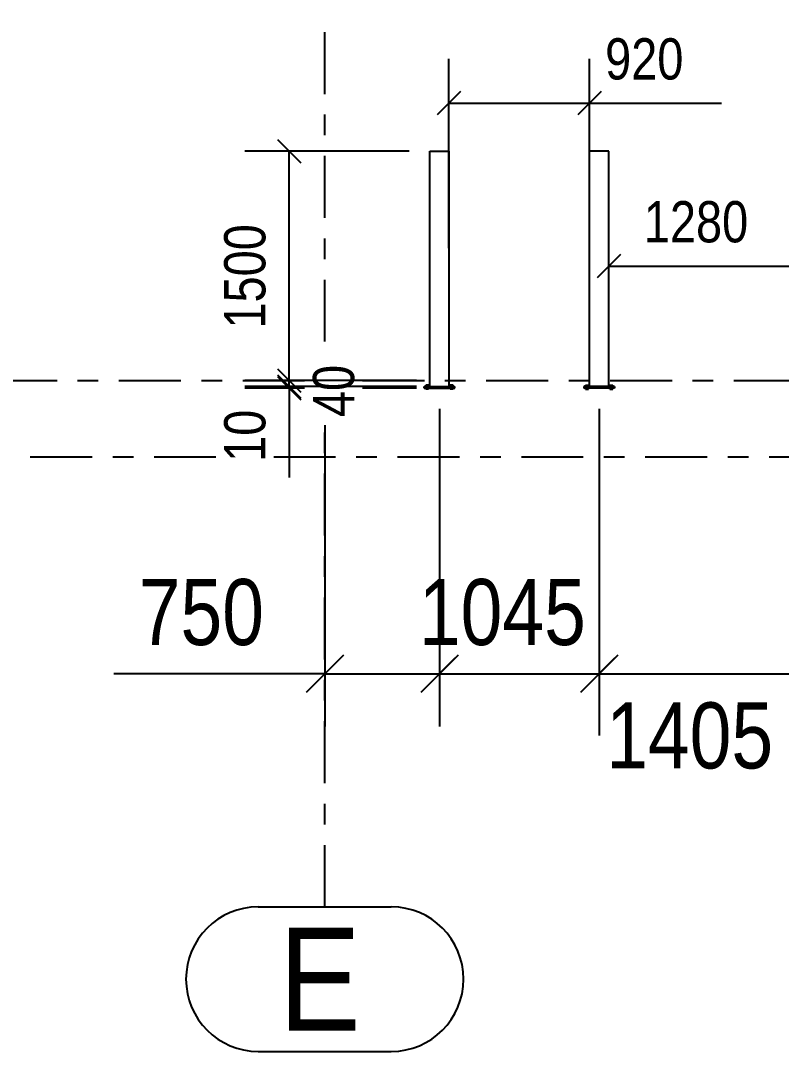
# Model space of a CAD drawing. Header units: millimetres. Extents: x 914 to 1731, y -85 to 465.
# Drawn here: x 1451.2 to 1488.06, y 336.39 to 386.35 of the extents above; entities that cross this region are included whole.
import ezdxf

# ---------------------------------------------------------------- set-up
doc = ezdxf.new("R2010")
doc.units = ezdxf.units.MM
doc.linetypes.add('XKITLINE00', pattern=[0])
doc.linetypes.add('XKITLINE03', pattern=[6, 3, -1, 1, -1])
for name, color, linetype, lineweight in [('Bolt', 1, 'Continuous', 0), ('S033M_GRID-STRUCT', 1, 'Continuous', 0), ('S060M_DIMENSION', 6, 'Continuous', 0), ('S281M_STEEL-COL', 3, 'Continuous', 0)]:
    doc.layers.add(name, color=color, linetype=linetype, lineweight=lineweight)
doc.styles.add('ARIAL_', font='arial.ttf')
doc.styles.add('COMIC_SANS_MS', font='comic.ttf')

msp = doc.modelspace()

# ---------------------------------------------------------------- linework, layer by layer
at = {"layer": 'Bolt', "linetype": 'XKITLINE00', "lineweight": 25}
for p, q in [((1470.83, 368.614), (1470.83, 368.673)), ((1470.97, 368.673), (1470.83, 368.673)), ((1470.83, 368.614), (1470.83, 368.673)), ((1470.97, 368.673), (1470.83, 368.673)), ((1470.83, 368.614), (1470.83, 368.673)), ((1470.97, 368.673), (1470.83, 368.673)), ((1470.83, 368.614), (1470.83, 368.673)), ((1470.97, 368.673), (1470.83, 368.673)), ((1470.83, 368.614), (1470.83, 368.673)), ((1470.97, 368.673), (1470.83, 368.673)), ((1470.83, 368.614), (1470.83, 368.673)), ((1470.97, 368.673), (1470.83, 368.673)), ((1470.83, 368.614), (1470.83, 368.673)), ((1470.97, 368.673), (1470.83, 368.673)), ((1470.83, 368.614), (1470.83, 368.673)), ((1470.97, 368.673), (1470.83, 368.673)), ((1470.83, 368.614), (1470.83, 368.673)), ((1470.97, 368.673), (1470.83, 368.673)), ((1470.83, 368.614), (1470.83, 368.673)), ((1470.97, 368.673), (1470.83, 368.673)), ((1470.83, 368.614), (1470.83, 368.673)), ((1470.97, 368.673), (1470.83, 368.673)), ((1470.83, 368.614), (1470.83, 368.673)), ((1470.97, 368.673), (1470.83, 368.673)), ((1470.83, 368.614), (1470.83, 368.673)), ((1470.97, 368.673), (1470.83, 368.673)), ((1470.83, 368.614), (1470.83, 368.673)), ((1470.97, 368.673), (1470.83, 368.673)), ((1470.83, 368.614), (1470.83, 368.673)), ((1470.97, 368.673), (1470.83, 368.673)), ((1470.83, 368.614), (1470.83, 368.673)), ((1470.97, 368.673), (1470.83, 368.673)), ((1470.83, 368.614), (1470.83, 368.673)), ((1470.97, 368.673), (1470.83, 368.673)), ((1470.83, 368.614), (1470.83, 368.673)), ((1470.97, 368.673), (1470.83, 368.673)), ((1470.83, 368.614), (1470.83, 368.673)), ((1470.97, 368.673), (1470.83, 368.673)), ((1470.83, 368.614), (1470.83, 368.673)), ((1470.97, 368.673), (1470.83, 368.673)), ((1470.83, 368.614), (1470.83, 368.673)), ((1470.97, 368.673), (1470.83, 368.673)), ((1470.83, 368.614), (1470.83, 368.673)), ((1470.97, 368.673), (1470.83, 368.673)), ((1470.83, 368.481), (1470.83, 368.54)), ((1470.83, 368.481), (1470.83, 368.54)), ((1470.83, 368.481), (1470.83, 368.54)), ((1470.83, 368.481), (1470.83, 368.54)), ((1470.83, 368.481), (1470.83, 368.54)), ((1470.83, 368.481), (1470.83, 368.54)), ((1470.83, 368.481), (1470.83, 368.54)), ((1470.83, 368.481), (1470.83, 368.54)), ((1470.83, 368.481), (1470.83, 368.54)), ((1470.83, 368.481), (1470.83, 368.54)), ((1470.83, 368.481), (1470.83, 368.54)), ((1470.83, 368.481), (1470.83, 368.54)), ((1470.83, 368.481), (1470.83, 368.54)), ((1470.83, 368.481), (1470.83, 368.54)), ((1470.83, 368.481), (1470.83, 368.54)), ((1470.83, 368.481), (1470.83, 368.54)), ((1470.83, 368.481), (1470.83, 368.54)), ((1470.83, 368.481), (1470.83, 368.54)), ((1470.83, 368.481), (1470.83, 368.54)), ((1470.83, 368.481), (1470.83, 368.54)), ((1470.83, 368.481), (1470.83, 368.54)), ((1470.83, 368.481), (1470.83, 368.54)), ((1470.97, 368.481), (1470.83, 368.481)), ((1470.97, 368.481), (1470.83, 368.481)), ((1470.97, 368.481), (1470.83, 368.481)), ((1470.97, 368.481), (1470.83, 368.481)), ((1470.97, 368.481), (1470.83, 368.481)), ((1470.97, 368.481), (1470.83, 368.481)), ((1470.97, 368.481), (1470.83, 368.481)), ((1470.97, 368.481), (1470.83, 368.481)), ((1470.97, 368.481), (1470.83, 368.481)), ((1470.97, 368.481), (1470.83, 368.481)), ((1470.97, 368.481), (1470.83, 368.481)), ((1470.97, 368.481), (1470.83, 368.481)), ((1470.97, 368.481), (1470.83, 368.481)), ((1470.97, 368.481), (1470.83, 368.481)), ((1470.97, 368.481), (1470.83, 368.481)), ((1470.97, 368.481), (1470.83, 368.481)), ((1470.97, 368.481), (1470.83, 368.481)), ((1470.97, 368.481), (1470.83, 368.481)), ((1470.97, 368.481), (1470.83, 368.481)), ((1470.97, 368.481), (1470.83, 368.481)), ((1470.97, 368.481), (1470.83, 368.481)), ((1470.97, 368.481), (1470.83, 368.481)), ((1470.9, 368.614), (1470.9, 368.673)), ((1470.9, 368.614), (1470.9, 368.673)), ((1470.9, 368.614), (1470.9, 368.673)), ((1470.9, 368.614), (1470.9, 368.673)), ((1470.9, 368.614), (1470.9, 368.673)), ((1470.9, 368.614), (1470.9, 368.673)), ((1470.9, 368.614), (1470.9, 368.673)), ((1470.9, 368.614), (1470.9, 368.673)), ((1470.9, 368.614), (1470.9, 368.673)), ((1470.9, 368.614), (1470.9, 368.673)), ((1470.9, 368.614), (1470.9, 368.673)), ((1470.9, 368.614), (1470.9, 368.673)), ((1470.9, 368.614), (1470.9, 368.673)), ((1470.9, 368.614), (1470.9, 368.673)), ((1470.9, 368.614), (1470.9, 368.673)), ((1470.9, 368.614), (1470.9, 368.673)), ((1470.9, 368.614), (1470.9, 368.673)), ((1470.9, 368.614), (1470.9, 368.673)), ((1470.9, 368.614), (1470.9, 368.673)), ((1470.9, 368.614), (1470.9, 368.673)), ((1470.9, 368.614), (1470.9, 368.673)), ((1470.9, 368.614), (1470.9, 368.673)), ((1470.9, 368.481), (1470.9, 368.54)), ((1470.9, 368.481), (1470.9, 368.54)), ((1470.9, 368.481), (1470.9, 368.54)), ((1470.9, 368.481), (1470.9, 368.54)), ((1470.9, 368.481), (1470.9, 368.54)), ((1470.9, 368.481), (1470.9, 368.54)), ((1470.9, 368.481), (1470.9, 368.54)), ((1470.9, 368.481), (1470.9, 368.54)), ((1470.9, 368.481), (1470.9, 368.54)), ((1470.9, 368.481), (1470.9, 368.54)), ((1470.9, 368.481), (1470.9, 368.54)), ((1470.9, 368.481), (1470.9, 368.54)), ((1470.9, 368.481), (1470.9, 368.54)), ((1470.9, 368.481), (1470.9, 368.54)), ((1470.9, 368.481), (1470.9, 368.54)), ((1470.9, 368.481), (1470.9, 368.54)), ((1470.9, 368.481), (1470.9, 368.54)), ((1470.9, 368.481), (1470.9, 368.54)), ((1470.9, 368.481), (1470.9, 368.54)), ((1470.9, 368.481), (1470.9, 368.54)), ((1470.9, 368.481), (1470.9, 368.54)), ((1470.9, 368.481), (1470.9, 368.54)), ((1470.97, 368.614), (1470.97, 368.673)), ((1470.97, 368.614), (1470.97, 368.673)), ((1470.97, 368.614), (1470.97, 368.673)), ((1470.97, 368.614), (1470.97, 368.673)), ((1470.97, 368.614), (1470.97, 368.673)), ((1470.97, 368.614), (1470.97, 368.673)), ((1470.97, 368.614), (1470.97, 368.673)), ((1470.97, 368.614), (1470.97, 368.673)), ((1470.97, 368.614), (1470.97, 368.673)), ((1470.97, 368.614), (1470.97, 368.673)), ((1470.97, 368.614), (1470.97, 368.673)), ((1470.97, 368.614), (1470.97, 368.673)), ((1470.97, 368.614), (1470.97, 368.673)), ((1470.97, 368.614), (1470.97, 368.673)), ((1470.97, 368.614), (1470.97, 368.673)), ((1470.97, 368.614), (1470.97, 368.673)), ((1470.97, 368.614), (1470.97, 368.673)), ((1470.97, 368.614), (1470.97, 368.673)), ((1470.97, 368.614), (1470.97, 368.673)), ((1470.97, 368.614), (1470.97, 368.673)), ((1470.97, 368.614), (1470.97, 368.673)), ((1470.97, 368.614), (1470.97, 368.673)), ((1470.97, 368.481), (1470.97, 368.54)), ((1470.97, 368.481), (1470.97, 368.54)), ((1470.97, 368.481), (1470.97, 368.54)), ((1470.97, 368.481), (1470.97, 368.54)), ((1470.97, 368.481), (1470.97, 368.54)), ((1470.97, 368.481), (1470.97, 368.54)), ((1470.97, 368.481), (1470.97, 368.54)), ((1470.97, 368.481), (1470.97, 368.54)), ((1470.97, 368.481), (1470.97, 368.54)), ((1470.97, 368.481), (1470.97, 368.54)), ((1470.97, 368.481), (1470.97, 368.54)), ((1470.97, 368.481), (1470.97, 368.54)), ((1470.97, 368.481), (1470.97, 368.54)), ((1470.97, 368.481), (1470.97, 368.54)), ((1470.97, 368.481), (1470.97, 368.54)), ((1470.97, 368.481), (1470.97, 368.54)), ((1470.97, 368.481), (1470.97, 368.54)), ((1470.97, 368.481), (1470.97, 368.54)), ((1470.97, 368.481), (1470.97, 368.54)), ((1470.97, 368.481), (1470.97, 368.54)), ((1470.97, 368.481), (1470.97, 368.54)), ((1470.97, 368.481), (1470.97, 368.54)), ((1472.015, 368.614), (1472.015, 368.673)), ((1472.156, 368.673), (1472.015, 368.673)), ((1472.015, 368.614), (1472.015, 368.673)), ((1472.156, 368.673), (1472.015, 368.673)), ((1472.015, 368.614), (1472.015, 368.673)), ((1472.156, 368.673), (1472.015, 368.673)), ((1472.015, 368.614), (1472.015, 368.673)), ((1472.156, 368.673), (1472.015, 368.673)), ((1472.015, 368.614), (1472.015, 368.673)), ((1472.156, 368.673), (1472.015, 368.673)), ((1472.015, 368.614), (1472.015, 368.673)), ((1472.156, 368.673), (1472.015, 368.673)), ((1472.015, 368.614), (1472.015, 368.673)), ((1472.156, 368.673), (1472.015, 368.673)), ((1472.015, 368.614), (1472.015, 368.673)), ((1472.156, 368.673), (1472.015, 368.673)), ((1472.015, 368.614), (1472.015, 368.673)), ((1472.156, 368.673), (1472.015, 368.673)), ((1472.015, 368.614), (1472.015, 368.673)), ((1472.156, 368.673), (1472.015, 368.673)), ((1472.015, 368.614), (1472.015, 368.673)), ((1472.156, 368.673), (1472.015, 368.673)), ((1472.015, 368.614), (1472.015, 368.673)), ((1472.156, 368.673), (1472.015, 368.673)), ((1472.015, 368.614), (1472.015, 368.673)), ((1472.156, 368.673), (1472.015, 368.673)), ((1472.015, 368.614), (1472.015, 368.673)), ((1472.156, 368.673), (1472.015, 368.673)), ((1472.015, 368.614), (1472.015, 368.673)), ((1472.156, 368.673), (1472.015, 368.673)), ((1472.015, 368.614), (1472.015, 368.673)), ((1472.156, 368.673), (1472.015, 368.673)), ((1472.015, 368.614), (1472.015, 368.673)), ((1472.156, 368.673), (1472.015, 368.673)), ((1472.015, 368.614), (1472.015, 368.673)), ((1472.156, 368.673), (1472.015, 368.673)), ((1472.015, 368.614), (1472.015, 368.673)), ((1472.156, 368.673), (1472.015, 368.673)), ((1472.015, 368.614), (1472.015, 368.673)), ((1472.156, 368.673), (1472.015, 368.673)), ((1472.015, 368.614), (1472.015, 368.673)), ((1472.156, 368.673), (1472.015, 368.673)), ((1472.015, 368.614), (1472.015, 368.673)), ((1472.156, 368.673), (1472.015, 368.673)), ((1472.015, 368.481), (1472.015, 368.54)), ((1472.015, 368.481), (1472.015, 368.54)), ((1472.015, 368.481), (1472.015, 368.54)), ((1472.015, 368.481), (1472.015, 368.54)), ((1472.015, 368.481), (1472.015, 368.54)), ((1472.015, 368.481), (1472.015, 368.54)), ((1472.015, 368.481), (1472.015, 368.54)), ((1472.015, 368.481), (1472.015, 368.54)), ((1472.015, 368.481), (1472.015, 368.54)), ((1472.015, 368.481), (1472.015, 368.54)), ((1472.015, 368.481), (1472.015, 368.54)), ((1472.015, 368.481), (1472.015, 368.54)), ((1472.015, 368.481), (1472.015, 368.54)), ((1472.015, 368.481), (1472.015, 368.54)), ((1472.015, 368.481), (1472.015, 368.54)), ((1472.015, 368.481), (1472.015, 368.54)), ((1472.015, 368.481), (1472.015, 368.54)), ((1472.015, 368.481), (1472.015, 368.54)), ((1472.015, 368.481), (1472.015, 368.54)), ((1472.015, 368.481), (1472.015, 368.54)), ((1472.015, 368.481), (1472.015, 368.54)), ((1472.015, 368.481), (1472.015, 368.54)), ((1472.156, 368.481), (1472.015, 368.481)), ((1472.156, 368.481), (1472.015, 368.481)), ((1472.156, 368.481), (1472.015, 368.481)), ((1472.156, 368.481), (1472.015, 368.481)), ((1472.156, 368.481), (1472.015, 368.481)), ((1472.156, 368.481), (1472.015, 368.481)), ((1472.156, 368.481), (1472.015, 368.481)), ((1472.156, 368.481), (1472.015, 368.481)), ((1472.156, 368.481), (1472.015, 368.481)), ((1472.156, 368.481), (1472.015, 368.481)), ((1472.156, 368.481), (1472.015, 368.481)), ((1472.156, 368.481), (1472.015, 368.481)), ((1472.156, 368.481), (1472.015, 368.481)), ((1472.156, 368.481), (1472.015, 368.481)), ((1472.156, 368.481), (1472.015, 368.481)), ((1472.156, 368.481), (1472.015, 368.481)), ((1472.156, 368.481), (1472.015, 368.481)), ((1472.156, 368.481), (1472.015, 368.481)), ((1472.156, 368.481), (1472.015, 368.481)), ((1472.156, 368.481), (1472.015, 368.481)), ((1472.156, 368.481), (1472.015, 368.481)), ((1472.156, 368.481), (1472.015, 368.481)), ((1472.085, 368.614), (1472.085, 368.673)), ((1472.085, 368.614), (1472.085, 368.673)), ((1472.085, 368.614), (1472.085, 368.673)), ((1472.085, 368.614), (1472.085, 368.673)), ((1472.085, 368.614), (1472.085, 368.673)), ((1472.085, 368.614), (1472.085, 368.673)), ((1472.085, 368.614), (1472.085, 368.673)), ((1472.085, 368.614), (1472.085, 368.673)), ((1472.085, 368.614), (1472.085, 368.673)), ((1472.085, 368.614), (1472.085, 368.673)), ((1472.085, 368.614), (1472.085, 368.673)), ((1472.085, 368.614), (1472.085, 368.673)), ((1472.085, 368.614), (1472.085, 368.673)), ((1472.085, 368.614), (1472.085, 368.673)), ((1472.085, 368.614), (1472.085, 368.673)), ((1472.085, 368.614), (1472.085, 368.673)), ((1472.085, 368.614), (1472.085, 368.673)), ((1472.085, 368.614), (1472.085, 368.673)), ((1472.085, 368.614), (1472.085, 368.673)), ((1472.085, 368.614), (1472.085, 368.673)), ((1472.085, 368.614), (1472.085, 368.673)), ((1472.085, 368.614), (1472.085, 368.673)), ((1472.085, 368.481), (1472.085, 368.54)), ((1472.085, 368.481), (1472.085, 368.54)), ((1472.085, 368.481), (1472.085, 368.54)), ((1472.085, 368.481), (1472.085, 368.54)), ((1472.085, 368.481), (1472.085, 368.54)), ((1472.085, 368.481), (1472.085, 368.54)), ((1472.085, 368.481), (1472.085, 368.54)), ((1472.085, 368.481), (1472.085, 368.54)), ((1472.085, 368.481), (1472.085, 368.54)), ((1472.085, 368.481), (1472.085, 368.54)), ((1472.085, 368.481), (1472.085, 368.54)), ((1472.085, 368.481), (1472.085, 368.54)), ((1472.085, 368.481), (1472.085, 368.54)), ((1472.085, 368.481), (1472.085, 368.54)), ((1472.085, 368.481), (1472.085, 368.54)), ((1472.085, 368.481), (1472.085, 368.54)), ((1472.085, 368.481), (1472.085, 368.54)), ((1472.085, 368.481), (1472.085, 368.54)), ((1472.085, 368.481), (1472.085, 368.54)), ((1472.085, 368.481), (1472.085, 368.54)), ((1472.085, 368.481), (1472.085, 368.54)), ((1472.085, 368.481), (1472.085, 368.54)), ((1472.156, 368.614), (1472.156, 368.673)), ((1472.156, 368.614), (1472.156, 368.673)), ((1472.156, 368.614), (1472.156, 368.673)), ((1472.156, 368.614), (1472.156, 368.673)), ((1472.156, 368.614), (1472.156, 368.673)), ((1472.156, 368.614), (1472.156, 368.673)), ((1472.156, 368.614), (1472.156, 368.673)), ((1472.156, 368.614), (1472.156, 368.673)), ((1472.156, 368.614), (1472.156, 368.673)), ((1472.156, 368.614), (1472.156, 368.673)), ((1472.156, 368.614), (1472.156, 368.673)), ((1472.156, 368.614), (1472.156, 368.673)), ((1472.156, 368.614), (1472.156, 368.673)), ((1472.156, 368.614), (1472.156, 368.673)), ((1472.156, 368.614), (1472.156, 368.673)), ((1472.156, 368.614), (1472.156, 368.673)), ((1472.156, 368.614), (1472.156, 368.673)), ((1472.156, 368.614), (1472.156, 368.673)), ((1472.156, 368.614), (1472.156, 368.673)), ((1472.156, 368.614), (1472.156, 368.673)), ((1472.156, 368.614), (1472.156, 368.673)), ((1472.156, 368.614), (1472.156, 368.673)), ((1472.156, 368.481), (1472.156, 368.54)), ((1472.156, 368.481), (1472.156, 368.54)), ((1472.156, 368.481), (1472.156, 368.54)), ((1472.156, 368.481), (1472.156, 368.54)), ((1472.156, 368.481), (1472.156, 368.54)), ((1472.156, 368.481), (1472.156, 368.54)), ((1472.156, 368.481), (1472.156, 368.54)), ((1472.156, 368.481), (1472.156, 368.54)), ((1472.156, 368.481), (1472.156, 368.54)), ((1472.156, 368.481), (1472.156, 368.54)), ((1472.156, 368.481), (1472.156, 368.54)), ((1472.156, 368.481), (1472.156, 368.54)), ((1472.156, 368.481), (1472.156, 368.54)), ((1472.156, 368.481), (1472.156, 368.54)), ((1472.156, 368.481), (1472.156, 368.54)), ((1472.156, 368.481), (1472.156, 368.54)), ((1472.156, 368.481), (1472.156, 368.54)), ((1472.156, 368.481), (1472.156, 368.54)), ((1472.156, 368.481), (1472.156, 368.54)), ((1472.156, 368.481), (1472.156, 368.54)), ((1472.156, 368.481), (1472.156, 368.54)), ((1472.156, 368.481), (1472.156, 368.54)), ((1478.57, 368.614), (1478.57, 368.673)), ((1478.57, 368.673), (1478.711, 368.673)), ((1478.57, 368.614), (1478.57, 368.673)), ((1478.57, 368.673), (1478.711, 368.673)), ((1478.57, 368.614), (1478.57, 368.673)), ((1478.57, 368.673), (1478.711, 368.673)), ((1478.57, 368.614), (1478.57, 368.673)), ((1478.57, 368.673), (1478.711, 368.673)), ((1478.57, 368.614), (1478.57, 368.673)), ((1478.57, 368.673), (1478.711, 368.673)), ((1478.57, 368.614), (1478.57, 368.673)), ((1478.57, 368.673), (1478.711, 368.673)), ((1478.57, 368.614), (1478.57, 368.673)), ((1478.57, 368.673), (1478.711, 368.673)), ((1478.57, 368.614), (1478.57, 368.673)), ((1478.57, 368.673), (1478.711, 368.673)), ((1478.57, 368.614), (1478.57, 368.673)), ((1478.57, 368.673), (1478.711, 368.673)), ((1478.57, 368.614), (1478.57, 368.673)), ((1478.57, 368.673), (1478.711, 368.673)), ((1478.57, 368.614), (1478.57, 368.673)), ((1478.57, 368.673), (1478.711, 368.673)), ((1478.57, 368.614), (1478.57, 368.673)), ((1478.57, 368.673), (1478.711, 368.673)), ((1478.57, 368.614), (1478.57, 368.673)), ((1478.57, 368.673), (1478.711, 368.673)), ((1478.57, 368.614), (1478.57, 368.673)), ((1478.57, 368.673), (1478.711, 368.673)), ((1478.57, 368.614), (1478.57, 368.673)), ((1478.57, 368.673), (1478.711, 368.673)), ((1478.57, 368.614), (1478.57, 368.673)), ((1478.57, 368.673), (1478.711, 368.673)), ((1478.57, 368.614), (1478.57, 368.673)), ((1478.57, 368.673), (1478.711, 368.673)), ((1478.57, 368.614), (1478.57, 368.673)), ((1478.57, 368.673), (1478.711, 368.673)), ((1478.57, 368.614), (1478.57, 368.673)), ((1478.57, 368.673), (1478.711, 368.673)), ((1478.57, 368.614), (1478.57, 368.673)), ((1478.57, 368.673), (1478.711, 368.673)), ((1478.57, 368.614), (1478.57, 368.673)), ((1478.57, 368.673), (1478.711, 368.673)), ((1478.57, 368.614), (1478.57, 368.673)), ((1478.57, 368.673), (1478.711, 368.673)), ((1478.57, 368.481), (1478.57, 368.54)), ((1478.57, 368.481), (1478.57, 368.54)), ((1478.57, 368.481), (1478.57, 368.54)), ((1478.57, 368.481), (1478.57, 368.54)), ((1478.57, 368.481), (1478.57, 368.54)), ((1478.57, 368.481), (1478.57, 368.54)), ((1478.57, 368.481), (1478.57, 368.54)), ((1478.57, 368.481), (1478.57, 368.54)), ((1478.57, 368.481), (1478.57, 368.54)), ((1478.57, 368.481), (1478.57, 368.54)), ((1478.57, 368.481), (1478.57, 368.54)), ((1478.57, 368.481), (1478.57, 368.54)), ((1478.57, 368.481), (1478.57, 368.54)), ((1478.57, 368.481), (1478.57, 368.54)), ((1478.57, 368.481), (1478.57, 368.54)), ((1478.57, 368.481), (1478.57, 368.54)), ((1478.57, 368.481), (1478.57, 368.54)), ((1478.57, 368.481), (1478.57, 368.54)), ((1478.57, 368.481), (1478.57, 368.54)), ((1478.57, 368.481), (1478.57, 368.54)), ((1478.57, 368.481), (1478.57, 368.54)), ((1478.57, 368.481), (1478.57, 368.54)), ((1478.57, 368.481), (1478.711, 368.481)), ((1478.57, 368.481), (1478.711, 368.481)), ((1478.57, 368.481), (1478.711, 368.481)), ((1478.57, 368.481), (1478.711, 368.481)), ((1478.57, 368.481), (1478.711, 368.481)), ((1478.57, 368.481), (1478.711, 368.481)), ((1478.57, 368.481), (1478.711, 368.481)), ((1478.57, 368.481), (1478.711, 368.481)), ((1478.57, 368.481), (1478.711, 368.481)), ((1478.57, 368.481), (1478.711, 368.481)), ((1478.57, 368.481), (1478.711, 368.481)), ((1478.57, 368.481), (1478.711, 368.481)), ((1478.57, 368.481), (1478.711, 368.481)), ((1478.57, 368.481), (1478.711, 368.481)), ((1478.57, 368.481), (1478.711, 368.481)), ((1478.57, 368.481), (1478.711, 368.481)), ((1478.57, 368.481), (1478.711, 368.481)), ((1478.57, 368.481), (1478.711, 368.481)), ((1478.57, 368.481), (1478.711, 368.481)), ((1478.57, 368.481), (1478.711, 368.481)), ((1478.57, 368.481), (1478.711, 368.481)), ((1478.57, 368.481), (1478.711, 368.481)), ((1478.641, 368.614), (1478.641, 368.673)), ((1478.641, 368.614), (1478.641, 368.673)), ((1478.641, 368.614), (1478.641, 368.673)), ((1478.641, 368.614), (1478.641, 368.673)), ((1478.641, 368.614), (1478.641, 368.673)), ((1478.641, 368.614), (1478.641, 368.673)), ((1478.641, 368.614), (1478.641, 368.673)), ((1478.641, 368.614), (1478.641, 368.673)), ((1478.641, 368.614), (1478.641, 368.673)), ((1478.641, 368.614), (1478.641, 368.673)), ((1478.641, 368.614), (1478.641, 368.673)), ((1478.641, 368.614), (1478.641, 368.673)), ((1478.641, 368.614), (1478.641, 368.673)), ((1478.641, 368.614), (1478.641, 368.673)), ((1478.641, 368.614), (1478.641, 368.673)), ((1478.641, 368.614), (1478.641, 368.673)), ((1478.641, 368.614), (1478.641, 368.673)), ((1478.641, 368.614), (1478.641, 368.673)), ((1478.641, 368.614), (1478.641, 368.673)), ((1478.641, 368.614), (1478.641, 368.673)), ((1478.641, 368.614), (1478.641, 368.673)), ((1478.641, 368.614), (1478.641, 368.673)), ((1478.641, 368.481), (1478.641, 368.54)), ((1478.641, 368.481), (1478.641, 368.54)), ((1478.641, 368.481), (1478.641, 368.54)), ((1478.641, 368.481), (1478.641, 368.54)), ((1478.641, 368.481), (1478.641, 368.54)), ((1478.641, 368.481), (1478.641, 368.54)), ((1478.641, 368.481), (1478.641, 368.54)), ((1478.641, 368.481), (1478.641, 368.54)), ((1478.641, 368.481), (1478.641, 368.54)), ((1478.641, 368.481), (1478.641, 368.54)), ((1478.641, 368.481), (1478.641, 368.54)), ((1478.641, 368.481), (1478.641, 368.54)), ((1478.641, 368.481), (1478.641, 368.54)), ((1478.641, 368.481), (1478.641, 368.54)), ((1478.641, 368.481), (1478.641, 368.54)), ((1478.641, 368.481), (1478.641, 368.54)), ((1478.641, 368.481), (1478.641, 368.54)), ((1478.641, 368.481), (1478.641, 368.54)), ((1478.641, 368.481), (1478.641, 368.54)), ((1478.641, 368.481), (1478.641, 368.54)), ((1478.641, 368.481), (1478.641, 368.54)), ((1478.641, 368.481), (1478.641, 368.54)), ((1478.711, 368.614), (1478.711, 368.673)), ((1478.711, 368.614), (1478.711, 368.673)), ((1478.711, 368.614), (1478.711, 368.673)), ((1478.711, 368.614), (1478.711, 368.673)), ((1478.711, 368.614), (1478.711, 368.673)), ((1478.711, 368.614), (1478.711, 368.673)), ((1478.711, 368.614), (1478.711, 368.673)), ((1478.711, 368.614), (1478.711, 368.673)), ((1478.711, 368.614), (1478.711, 368.673)), ((1478.711, 368.614), (1478.711, 368.673)), ((1478.711, 368.614), (1478.711, 368.673)), ((1478.711, 368.614), (1478.711, 368.673)), ((1478.711, 368.614), (1478.711, 368.673)), ((1478.711, 368.614), (1478.711, 368.673)), ((1478.711, 368.614), (1478.711, 368.673)), ((1478.711, 368.614), (1478.711, 368.673)), ((1478.711, 368.614), (1478.711, 368.673)), ((1478.711, 368.614), (1478.711, 368.673)), ((1478.711, 368.614), (1478.711, 368.673)), ((1478.711, 368.614), (1478.711, 368.673)), ((1478.711, 368.614), (1478.711, 368.673)), ((1478.711, 368.614), (1478.711, 368.673)), ((1478.711, 368.481), (1478.711, 368.54)), ((1478.711, 368.481), (1478.711, 368.54)), ((1478.711, 368.481), (1478.711, 368.54)), ((1478.711, 368.481), (1478.711, 368.54)), ((1478.711, 368.481), (1478.711, 368.54)), ((1478.711, 368.481), (1478.711, 368.54)), ((1478.711, 368.481), (1478.711, 368.54)), ((1478.711, 368.481), (1478.711, 368.54)), ((1478.711, 368.481), (1478.711, 368.54)), ((1478.711, 368.481), (1478.711, 368.54)), ((1478.711, 368.481), (1478.711, 368.54)), ((1478.711, 368.481), (1478.711, 368.54)), ((1478.711, 368.481), (1478.711, 368.54)), ((1478.711, 368.481), (1478.711, 368.54)), ((1478.711, 368.481), (1478.711, 368.54)), ((1478.711, 368.481), (1478.711, 368.54)), ((1478.711, 368.481), (1478.711, 368.54)), ((1478.711, 368.481), (1478.711, 368.54)), ((1478.711, 368.481), (1478.711, 368.54)), ((1478.711, 368.481), (1478.711, 368.54)), ((1478.711, 368.481), (1478.711, 368.54)), ((1478.711, 368.481), (1478.711, 368.54)), ((1479.756, 368.614), (1479.756, 368.673)), ((1479.756, 368.673), (1479.896, 368.673)), ((1479.756, 368.614), (1479.756, 368.673)), ((1479.756, 368.673), (1479.896, 368.673)), ((1479.756, 368.614), (1479.756, 368.673)), ((1479.756, 368.673), (1479.896, 368.673)), ((1479.756, 368.614), (1479.756, 368.673)), ((1479.756, 368.673), (1479.896, 368.673)), ((1479.756, 368.614), (1479.756, 368.673)), ((1479.756, 368.673), (1479.896, 368.673)), ((1479.756, 368.614), (1479.756, 368.673)), ((1479.756, 368.673), (1479.896, 368.673)), ((1479.756, 368.614), (1479.756, 368.673)), ((1479.756, 368.673), (1479.896, 368.673)), ((1479.756, 368.614), (1479.756, 368.673)), ((1479.756, 368.673), (1479.896, 368.673)), ((1479.756, 368.614), (1479.756, 368.673)), ((1479.756, 368.673), (1479.896, 368.673)), ((1479.756, 368.614), (1479.756, 368.673)), ((1479.756, 368.673), (1479.896, 368.673)), ((1479.756, 368.614), (1479.756, 368.673)), ((1479.756, 368.673), (1479.896, 368.673)), ((1479.756, 368.614), (1479.756, 368.673)), ((1479.756, 368.673), (1479.896, 368.673)), ((1479.756, 368.614), (1479.756, 368.673)), ((1479.756, 368.673), (1479.896, 368.673)), ((1479.756, 368.614), (1479.756, 368.673)), ((1479.756, 368.673), (1479.896, 368.673)), ((1479.756, 368.614), (1479.756, 368.673)), ((1479.756, 368.673), (1479.896, 368.673)), ((1479.756, 368.614), (1479.756, 368.673)), ((1479.756, 368.673), (1479.896, 368.673)), ((1479.756, 368.614), (1479.756, 368.673)), ((1479.756, 368.673), (1479.896, 368.673)), ((1479.756, 368.614), (1479.756, 368.673)), ((1479.756, 368.673), (1479.896, 368.673)), ((1479.756, 368.614), (1479.756, 368.673)), ((1479.756, 368.673), (1479.896, 368.673)), ((1479.756, 368.614), (1479.756, 368.673)), ((1479.756, 368.673), (1479.896, 368.673)), ((1479.756, 368.614), (1479.756, 368.673)), ((1479.756, 368.673), (1479.896, 368.673)), ((1479.756, 368.614), (1479.756, 368.673)), ((1479.756, 368.673), (1479.896, 368.673)), ((1479.756, 368.481), (1479.756, 368.54)), ((1479.756, 368.481), (1479.756, 368.54)), ((1479.756, 368.481), (1479.756, 368.54)), ((1479.756, 368.481), (1479.756, 368.54)), ((1479.756, 368.481), (1479.756, 368.54)), ((1479.756, 368.481), (1479.756, 368.54)), ((1479.756, 368.481), (1479.756, 368.54)), ((1479.756, 368.481), (1479.756, 368.54)), ((1479.756, 368.481), (1479.756, 368.54)), ((1479.756, 368.481), (1479.756, 368.54)), ((1479.756, 368.481), (1479.756, 368.54)), ((1479.756, 368.481), (1479.756, 368.54)), ((1479.756, 368.481), (1479.756, 368.54)), ((1479.756, 368.481), (1479.756, 368.54)), ((1479.756, 368.481), (1479.756, 368.54)), ((1479.756, 368.481), (1479.756, 368.54)), ((1479.756, 368.481), (1479.756, 368.54)), ((1479.756, 368.481), (1479.756, 368.54)), ((1479.756, 368.481), (1479.756, 368.54)), ((1479.756, 368.481), (1479.756, 368.54)), ((1479.756, 368.481), (1479.756, 368.54)), ((1479.756, 368.481), (1479.756, 368.54)), ((1479.756, 368.481), (1479.896, 368.481)), ((1479.756, 368.481), (1479.896, 368.481)), ((1479.756, 368.481), (1479.896, 368.481)), ((1479.756, 368.481), (1479.896, 368.481)), ((1479.756, 368.481), (1479.896, 368.481)), ((1479.756, 368.481), (1479.896, 368.481)), ((1479.756, 368.481), (1479.896, 368.481)), ((1479.756, 368.481), (1479.896, 368.481)), ((1479.756, 368.481), (1479.896, 368.481)), ((1479.756, 368.481), (1479.896, 368.481)), ((1479.756, 368.481), (1479.896, 368.481)), ((1479.756, 368.481), (1479.896, 368.481)), ((1479.756, 368.481), (1479.896, 368.481)), ((1479.756, 368.481), (1479.896, 368.481)), ((1479.756, 368.481), (1479.896, 368.481)), ((1479.756, 368.481), (1479.896, 368.481)), ((1479.756, 368.481), (1479.896, 368.481)), ((1479.756, 368.481), (1479.896, 368.481)), ((1479.756, 368.481), (1479.896, 368.481)), ((1479.756, 368.481), (1479.896, 368.481)), ((1479.756, 368.481), (1479.896, 368.481)), ((1479.756, 368.481), (1479.896, 368.481)), ((1479.826, 368.614), (1479.826, 368.673)), ((1479.826, 368.614), (1479.826, 368.673)), ((1479.826, 368.614), (1479.826, 368.673)), ((1479.826, 368.614), (1479.826, 368.673)), ((1479.826, 368.614), (1479.826, 368.673)), ((1479.826, 368.614), (1479.826, 368.673)), ((1479.826, 368.614), (1479.826, 368.673)), ((1479.826, 368.614), (1479.826, 368.673)), ((1479.826, 368.614), (1479.826, 368.673)), ((1479.826, 368.614), (1479.826, 368.673)), ((1479.826, 368.614), (1479.826, 368.673)), ((1479.826, 368.614), (1479.826, 368.673)), ((1479.826, 368.614), (1479.826, 368.673)), ((1479.826, 368.614), (1479.826, 368.673)), ((1479.826, 368.614), (1479.826, 368.673)), ((1479.826, 368.614), (1479.826, 368.673)), ((1479.826, 368.614), (1479.826, 368.673)), ((1479.826, 368.614), (1479.826, 368.673)), ((1479.826, 368.614), (1479.826, 368.673)), ((1479.826, 368.614), (1479.826, 368.673)), ((1479.826, 368.614), (1479.826, 368.673)), ((1479.826, 368.614), (1479.826, 368.673)), ((1479.826, 368.481), (1479.826, 368.54)), ((1479.826, 368.481), (1479.826, 368.54)), ((1479.826, 368.481), (1479.826, 368.54)), ((1479.826, 368.481), (1479.826, 368.54)), ((1479.826, 368.481), (1479.826, 368.54)), ((1479.826, 368.481), (1479.826, 368.54)), ((1479.826, 368.481), (1479.826, 368.54)), ((1479.826, 368.481), (1479.826, 368.54)), ((1479.826, 368.481), (1479.826, 368.54)), ((1479.826, 368.481), (1479.826, 368.54)), ((1479.826, 368.481), (1479.826, 368.54)), ((1479.826, 368.481), (1479.826, 368.54)), ((1479.826, 368.481), (1479.826, 368.54)), ((1479.826, 368.481), (1479.826, 368.54)), ((1479.826, 368.481), (1479.826, 368.54)), ((1479.826, 368.481), (1479.826, 368.54)), ((1479.826, 368.481), (1479.826, 368.54)), ((1479.826, 368.481), (1479.826, 368.54)), ((1479.826, 368.481), (1479.826, 368.54)), ((1479.826, 368.481), (1479.826, 368.54)), ((1479.826, 368.481), (1479.826, 368.54)), ((1479.826, 368.481), (1479.826, 368.54)), ((1479.896, 368.614), (1479.896, 368.673)), ((1479.896, 368.614), (1479.896, 368.673)), ((1479.896, 368.614), (1479.896, 368.673)), ((1479.896, 368.614), (1479.896, 368.673)), ((1479.896, 368.614), (1479.896, 368.673)), ((1479.896, 368.614), (1479.896, 368.673)), ((1479.896, 368.614), (1479.896, 368.673)), ((1479.896, 368.614), (1479.896, 368.673)), ((1479.896, 368.614), (1479.896, 368.673)), ((1479.896, 368.614), (1479.896, 368.673)), ((1479.896, 368.614), (1479.896, 368.673)), ((1479.896, 368.614), (1479.896, 368.673)), ((1479.896, 368.614), (1479.896, 368.673)), ((1479.896, 368.614), (1479.896, 368.673)), ((1479.896, 368.614), (1479.896, 368.673)), ((1479.896, 368.614), (1479.896, 368.673)), ((1479.896, 368.614), (1479.896, 368.673)), ((1479.896, 368.614), (1479.896, 368.673)), ((1479.896, 368.614), (1479.896, 368.673)), ((1479.896, 368.614), (1479.896, 368.673)), ((1479.896, 368.614), (1479.896, 368.673)), ((1479.896, 368.614), (1479.896, 368.673)), ((1479.896, 368.481), (1479.896, 368.54)), ((1479.896, 368.481), (1479.896, 368.54)), ((1479.896, 368.481), (1479.896, 368.54)), ((1479.896, 368.481), (1479.896, 368.54)), ((1479.896, 368.481), (1479.896, 368.54)), ((1479.896, 368.481), (1479.896, 368.54)), ((1479.896, 368.481), (1479.896, 368.54)), ((1479.896, 368.481), (1479.896, 368.54)), ((1479.896, 368.481), (1479.896, 368.54)), ((1479.896, 368.481), (1479.896, 368.54)), ((1479.896, 368.481), (1479.896, 368.54)), ((1479.896, 368.481), (1479.896, 368.54)), ((1479.896, 368.481), (1479.896, 368.54)), ((1479.896, 368.481), (1479.896, 368.54)), ((1479.896, 368.481), (1479.896, 368.54)), ((1479.896, 368.481), (1479.896, 368.54)), ((1479.896, 368.481), (1479.896, 368.54)), ((1479.896, 368.481), (1479.896, 368.54)), ((1479.896, 368.481), (1479.896, 368.54)), ((1479.896, 368.481), (1479.896, 368.54)), ((1479.896, 368.481), (1479.896, 368.54)), ((1479.896, 368.481), (1479.896, 368.54))]:
    msp.add_line(p, q, dxfattribs=at)
at = {"layer": 'S033M_GRID-STRUCT', "linetype": 'XKITLINE03', "lineweight": 25}
for p, q in [((1465.937, 370.79), (1465.937, 433.224)), ((1257.965, 368.91), (1464.962, 368.91)), ((1467.762, 368.91), (1709.974, 368.91)), ((1465.937, 343.392), (1465.937, 366.734)), ((1253.665, 365.207), (1460.662, 365.207)), ((1463.462, 365.207), (1709.974, 365.207))]:
    msp.add_line(p, q, dxfattribs=at)
at = {"layer": 'S033M_GRID-STRUCT', "linetype": 'XKITLINE00', "lineweight": 25}
for p, q in [((1462.713, 343.392), (1469.161, 343.392)), ((1462.713, 336.392), (1469.161, 336.392))]:
    msp.add_line(p, q, dxfattribs=at)
for centre, start, end in [((1462.713, 339.892), 90, 270), ((1469.161, 339.892), 270, 90)]:
    msp.add_arc(centre, 3.5, start, end, dxfattribs=at)
at = {"layer": 'S060M_DIMENSION', "linetype": 'XKITLINE00', "lineweight": 25}
for p, q in [((1471.956, 375.318), (1471.956, 384.493)), ((1478.77, 375.318), (1478.77, 384.493)), ((1472.521, 382.908), (1471.39, 381.777)), ((1479.336, 382.908), (1478.205, 381.777)), ((1471.956, 382.343), (1478.77, 382.343)), ((1478.77, 382.343), (1485.154, 382.343)), ((1478.77, 382.343), (1485.154, 382.343)), ((1463.646, 380.587), (1464.778, 379.456)), ((1470.03, 380.021), (1462.062, 380.021)), ((1464.212, 368.91), (1464.212, 380.021)), ((1479.696, 375.318), (1479.696, 376.6)), ((1480.262, 375.015), (1479.131, 373.884)), ((1479.696, 374.45), (1489.178, 374.45)), ((1463.646, 369.476), (1464.778, 368.345)), ((1463.646, 369.476), (1464.778, 368.345)), ((1463.646, 369.18), (1464.778, 368.048)), ((1463.646, 369.18), (1464.778, 368.048)), ((1464.962, 368.91), (1462.062, 368.91)), ((1470.381, 368.91), (1462.612, 368.91)), ((1463.646, 369.106), (1464.778, 367.974)), ((1464.212, 368.614), (1464.212, 368.91)), ((1470.381, 368.91), (1467.762, 368.91)), ((1464.962, 368.614), (1462.062, 368.614)), ((1464.962, 368.54), (1462.062, 368.54)), ((1470.381, 368.614), (1462.612, 368.614)), ((1464.212, 368.54), (1464.212, 368.614)), ((1464.212, 368.54), (1464.212, 364.212)), ((1464.212, 368.54), (1464.212, 364.212)), ((1470.381, 368.614), (1467.762, 368.614)), ((1470.381, 368.54), (1467.762, 368.54)), ((1471.493, 367.54), (1471.493, 359.925)), ((1471.493, 367.54), (1471.493, 352.135)), ((1479.233, 367.54), (1479.233, 353.945)), ((1479.233, 367.54), (1479.233, 359.925)), ((1465.937, 366.734), (1465.937, 352.135)), ((1466.842, 355.6), (1465.032, 353.79)), ((1472.398, 355.6), (1470.588, 353.79)), ((1472.243, 355.445), (1470.588, 353.79)), ((1471.493, 355.445), (1471.493, 352.135)), ((1480.138, 355.6), (1478.328, 353.79)), ((1479.983, 355.445), (1478.328, 353.79)), ((1479.233, 355.445), (1479.233, 351.705)), ((1465.937, 354.695), (1455.723, 354.695)), ((1465.937, 354.695), (1455.723, 354.695)), ((1465.937, 354.695), (1471.493, 354.695)), ((1471.493, 354.695), (1479.233, 354.695)), ((1479.233, 354.695), (1489.641, 354.695))]:
    msp.add_line(p, q, dxfattribs=at)
at = {"layer": 'S060M_DIMENSION', "lineweight": 25}
for p in [(1471.956, 382.343), (1478.77, 382.343), (1464.212, 380.021), (1479.696, 374.45), (1464.212, 368.91), (1464.212, 368.91), (1464.212, 368.614), (1464.212, 368.614), (1464.212, 368.54), (1465.937, 354.695), (1471.493, 354.695), (1471.493, 354.695), (1479.233, 354.695), (1479.233, 354.695)]:
    msp.add_point(p, dxfattribs=at)
at = {"layer": 'S281M_STEEL-COL', "linetype": 'XKITLINE00', "lineweight": 25}
for p, q in [((1471.03, 380.021), (1471.956, 380.021)), ((1471.03, 368.614), (1471.03, 380.021)), ((1471.956, 380.021), (1471.956, 368.614)), ((1478.77, 368.614), (1478.77, 380.021)), ((1479.696, 380.021), (1478.77, 380.021)), ((1479.696, 368.614), (1479.696, 380.021)), ((1470.752, 368.54), (1470.752, 368.614)), ((1470.752, 368.614), (1472.233, 368.614)), ((1470.752, 368.54), (1472.233, 368.54)), ((1472.233, 368.54), (1472.233, 368.614)), ((1479.974, 368.614), (1478.493, 368.614)), ((1478.493, 368.614), (1478.493, 368.54)), ((1479.974, 368.54), (1478.493, 368.54)), ((1479.974, 368.614), (1479.974, 368.54))]:
    msp.add_line(p, q, dxfattribs=at)

# ---------------------------------------------------------------- texts
at = {"layer": 'S033M_GRID-STRUCT', "lineweight": 25, "style": 'ARIAL_', "width": 0.85}
msp.add_text('E', height=5, dxfattribs=at).set_placement((1463.713, 337.392))
at = {"layer": 'S060M_DIMENSION', "lineweight": 25, "style": 'COMIC_SANS_MS', "width": 0.85}
for s, height, p in [('920', 2, (1479.52, 383.493)), ('1280', 2, (1481.395, 375.6)), ('750', 3.2, (1456.923, 356.085)), ('1045', 3.2, (1470.496, 356.085)), ('1405', 3.2, (1479.57, 350.105))]:
    msp.add_text(s, height=height, dxfattribs=at).set_placement(p)
for s, p in [('1500', (1463.062, 371.424)), ('40', (1467.362, 367.134)), ('10', (1463.062, 364.962))]:
    msp.add_text(s, height=2, rotation=90.0002, dxfattribs=at).set_placement(p)

doc.saveas('drawing.dxf')
